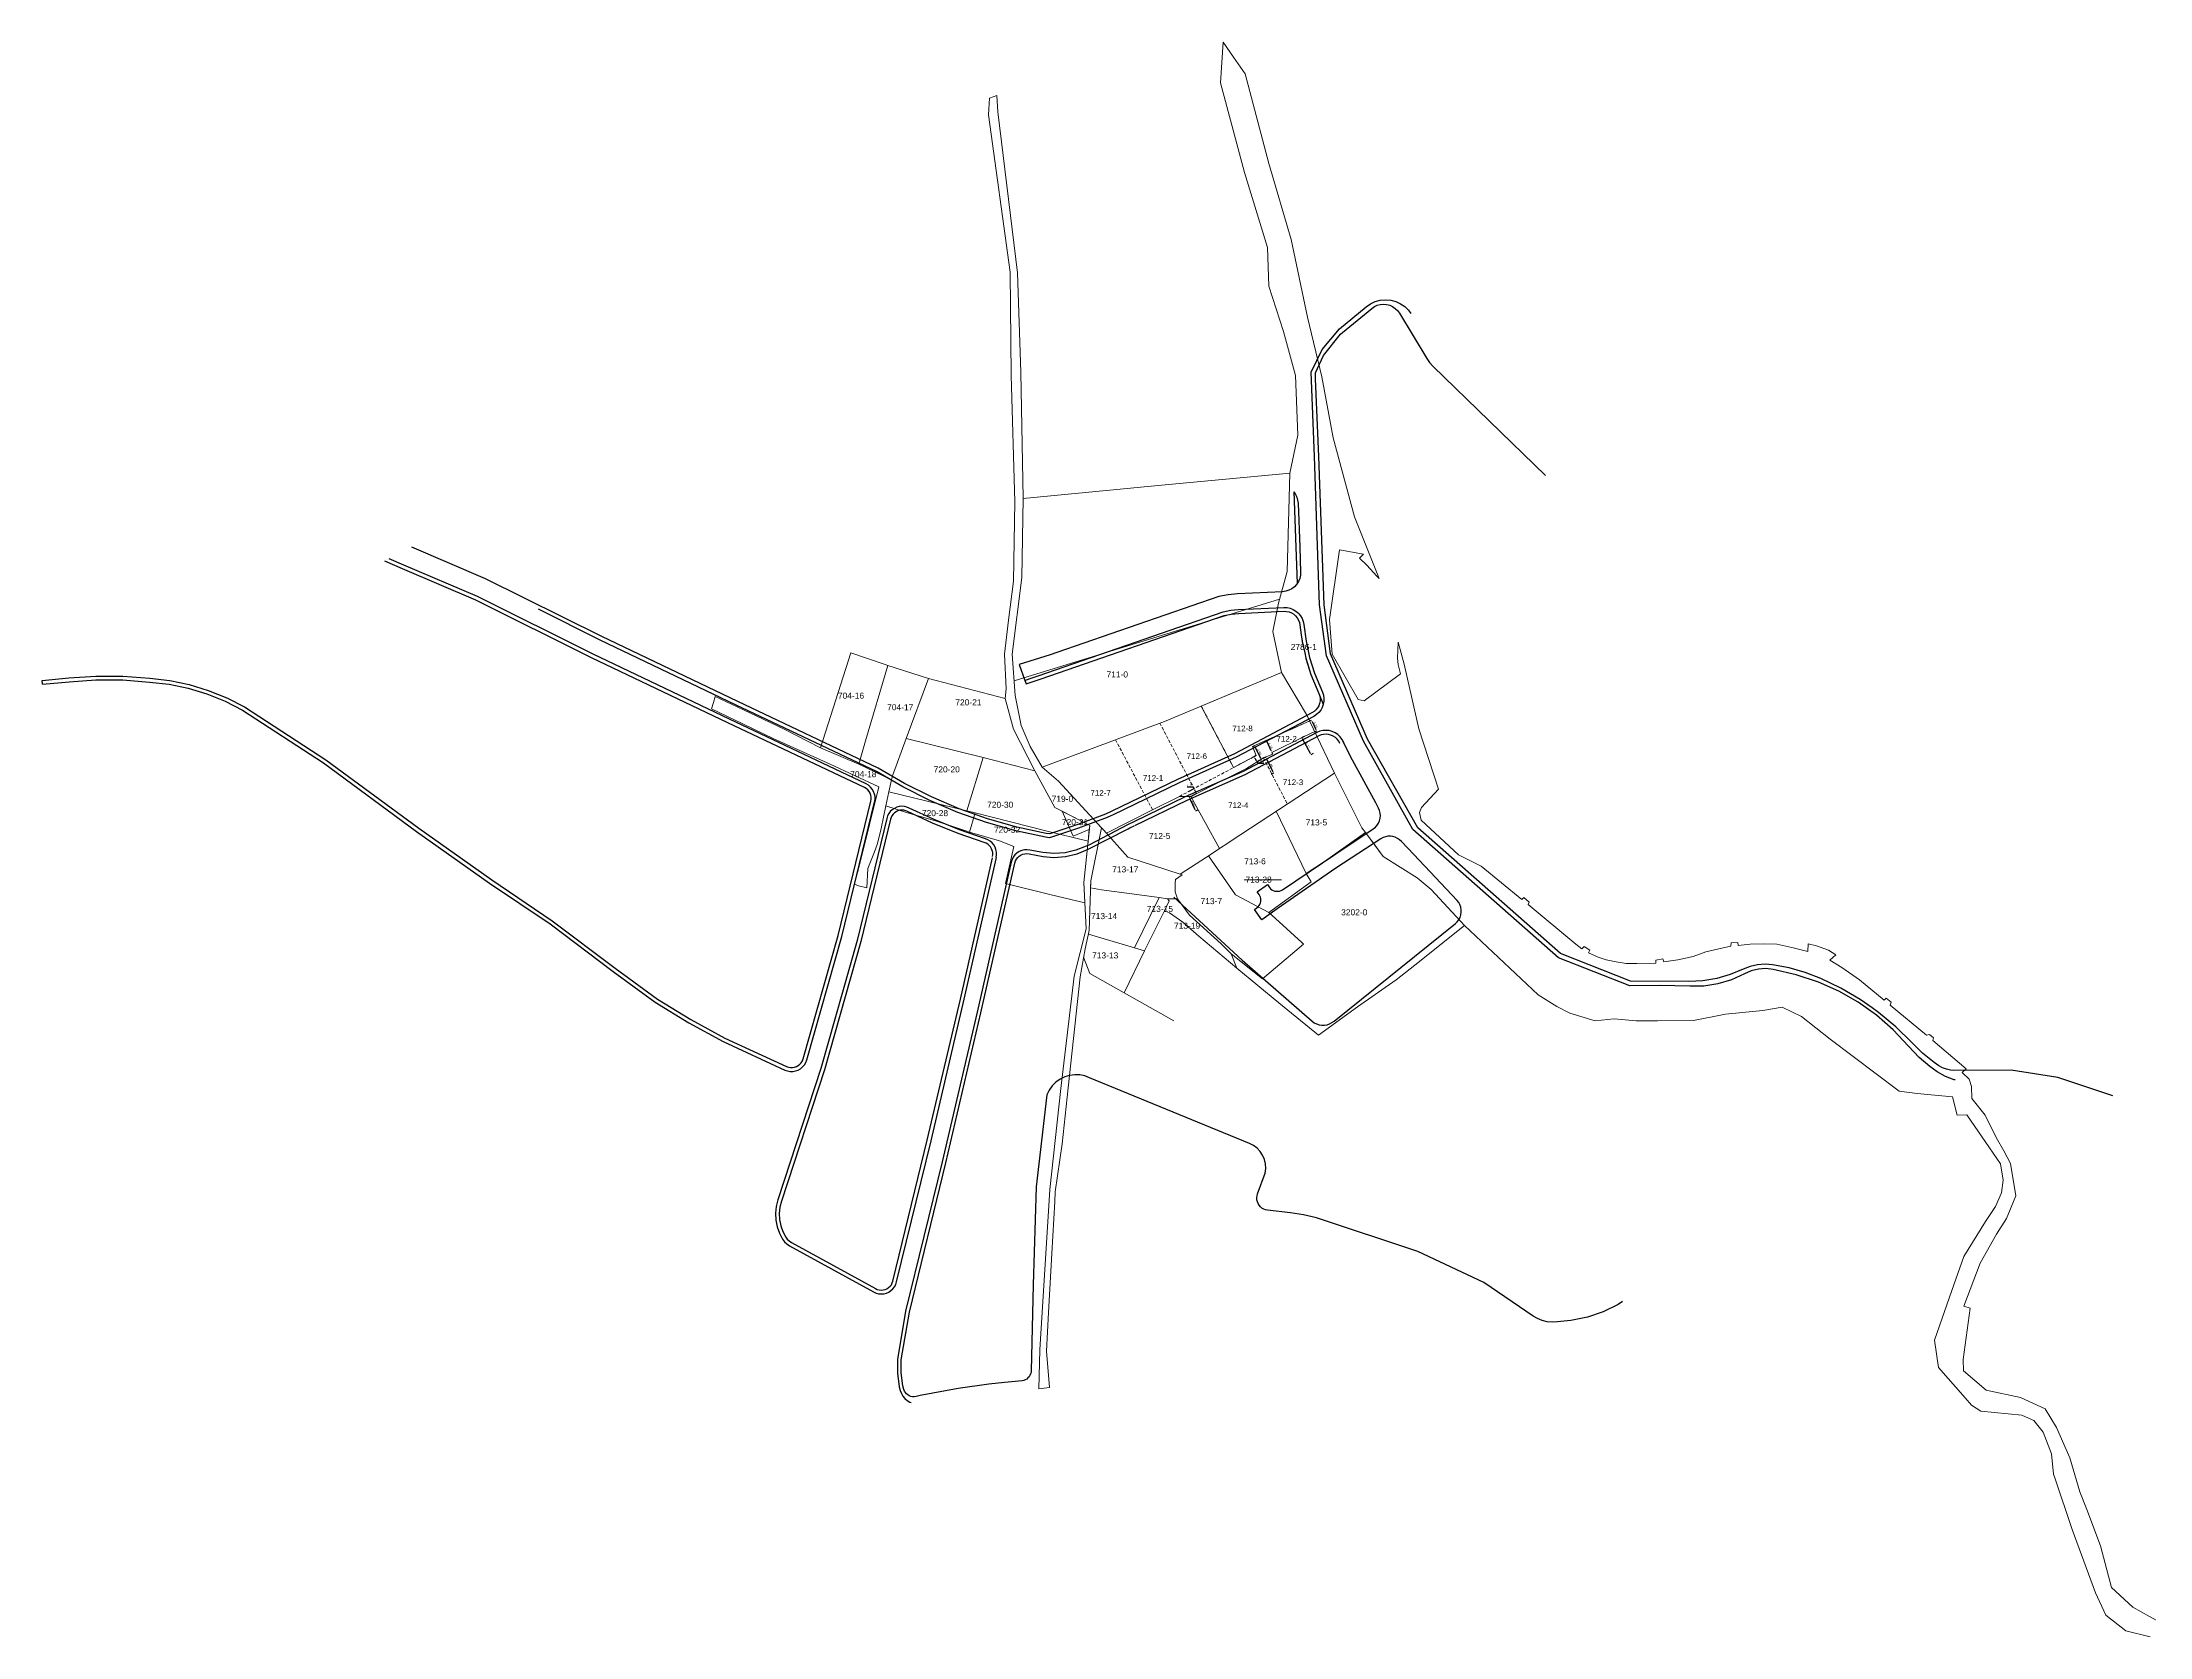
# Model space of a CAD drawing. Header units: metres. Extents: x 7511535 to 7512702, y 4691584 to 4692636.
# Drawn here: x 7511535 to 7512200, y 4692133 to 4692636 of the extents above; entities that cross this region are included whole.
import ezdxf

# ---------------------------------------------------------------- set-up
doc = ezdxf.new("R2010")
doc.units = ezdxf.units.M
doc.header["$PDMODE"] = 32
doc.header["$PDSIZE"] = 0.75
doc.linetypes.add('DASHED', pattern=[0.75, 0.5, -0.25])
doc.layers.get('Defpoints').update_dxf_attribs({"lineweight": 0})
for name, color, linetype, lineweight in [('nr parcelat-mungese', 157, 'Continuous', 0), ('nr riregjistrim', 1, 'Continuous', 0), ('Nr-Baz', 250, 'Continuous', 0), ('Nr-Kojshi', 251, 'Continuous', 0), ('Parc-Baz', 7, 'Continuous', 0), ('Parc-Kojshi', 251, 'Continuous', 0), ('Parcela Baze', 7, 'Continuous', 0), ('parcelat-mungese', 157, 'Continuous', 0), ('pjesa per trajtim', 3, 'Continuous', 0), ('vijat rregullim', 1, 'Continuous', 0)]:
    doc.layers.add(name, color=color, linetype=linetype, lineweight=lineweight)
doc.layers.add('projekti-c', color=7, linetype='Continuous')
doc.layers.add('xhadet', color=5, linetype='Continuous')
doc.styles.get("Standard").update_dxf_attribs({"font": 'arial.ttf'})
doc.dimstyles.get("Standard").update_dxf_attribs({"dimtxt": 1.5, "dimasz": 0.18, "dimexe": 0.18, "dimexo": 0.0625, "dimgap": 0.09, "dimtad": 1, "dimtoh": 1, "dimzin": 0, "dimdsep": 46, "dimtxsty": 'Standard', "dimcen": 0.09, "dimse1": 1, "dimse2": 1, "dimsd1": 1, "dimsd2": 1, "dimadec": 0, "dimazin": 0, "dimtfac": 1, "dimtofl": 0, "dimtmove": 0, "dimatfit": 3, "dimfxl": 1, "dimtolj": 1, "dimtzin": 0, "dimarcsym": 0})

# ---------------------------------------------------------------- blocks, each defined once
blk = doc.blocks.new('*D61')
at = {"layer": 'Defpoints', "color": 0, "transparency": 16777216}
for p in [(7511920.63, 4692409.87), (7511923.12, 4692404.79), (7511923.76, 4692405.1)]:
    blk.add_point(p, dxfattribs=at)
at = {"layer": 'projekti-c', "color": 0, "lineweight": -2, "transparency": 16777216}
for p, q in [((7511920.66, 4692409.88), (7511921.36, 4692410.23)), ((7511921.5, 4692409.74), (7511923.54, 4692405.55)), ((7511923.14, 4692404.8), (7511923.84, 4692405.14))]:
    blk.add_line(p, q, dxfattribs=at)
at = {"layer": 'projekti-c', "color": 0, "transparency": 16777216}
for points in [[(7511921.57, 4692409.77), (7511921.42, 4692409.7), (7511921.28, 4692410.19)], [(7511923.62, 4692405.59), (7511923.47, 4692405.52), (7511923.76, 4692405.1)]]:
    blk.add_solid(points, dxfattribs=at)
at = {"layer": 'projekti-c', "color": 0, "transparency": 16777216, "insert": (7511922.91, 4692407.83), "char_height": 0.75, "attachment_point": 5, "rotation": 296.04595}
blk.add_mtext('\\A1;5.66', dxfattribs=at)
blk = doc.blocks.new('*D62')
at = {"layer": 'Defpoints', "color": 0, "transparency": 16777216}
for p in [(7511932.74, 4692416.32), (7511933.43, 4692416.69), (7511936.34, 4692411.25)]:
    blk.add_point(p, dxfattribs=at)
at = {"layer": 'projekti-c', "color": 0, "lineweight": -2, "transparency": 16777216}
for p, q in [((7511933.41, 4692416.67), (7511932.66, 4692416.27)), ((7511935.41, 4692411.32), (7511932.97, 4692415.87)), ((7511936.32, 4692411.24), (7511935.57, 4692410.84))]:
    blk.add_line(p, q, dxfattribs=at)
at = {"layer": 'projekti-c', "color": 0, "transparency": 16777216}
for points in [[(7511933.05, 4692415.91), (7511932.9, 4692415.84), (7511932.74, 4692416.32)], [(7511935.48, 4692411.36), (7511935.34, 4692411.28), (7511935.65, 4692410.88)]]:
    blk.add_solid(points, dxfattribs=at)
at = {"layer": 'projekti-c', "color": 0, "transparency": 16777216, "insert": (7511934.57, 4692413.8), "char_height": 0.75, "attachment_point": 5, "rotation": 298.14027}
blk.add_mtext('\\A1;6.17', dxfattribs=at)
blk = doc.blocks.new('*D63')
at = {"layer": 'Defpoints', "color": 0, "transparency": 16777216}
for p in [(7511897.7, 4692397.71), (7511899.22, 4692393.11), (7511899.81, 4692393.4)]:
    blk.add_point(p, dxfattribs=at)
at = {"layer": 'projekti-c', "color": 0, "lineweight": -2, "transparency": 16777216}
for p, q in [((7511897.67, 4692397.69), (7511897.03, 4692397.38)), ((7511897.33, 4692396.97), (7511899, 4692393.56)), ((7511899.78, 4692393.38), (7511899.14, 4692393.07))]:
    blk.add_line(p, q, dxfattribs=at)
at = {"layer": 'projekti-c', "color": 0, "transparency": 16777216}
for points in [[(7511897.41, 4692397.01), (7511897.26, 4692396.93), (7511897.11, 4692397.42)], [(7511899.07, 4692393.59), (7511898.92, 4692393.52), (7511899.22, 4692393.11)]]:
    blk.add_solid(points, dxfattribs=at)
at = {"layer": 'projekti-c', "color": 0, "transparency": 16777216, "insert": (7511898.55, 4692395.45), "char_height": 0.75, "attachment_point": 5, "rotation": 296.04593}
blk.add_mtext('\\A1;4.80', dxfattribs=at)
blk = doc.blocks.new('*D64')
at = {"layer": 'Defpoints', "color": 0, "transparency": 16777216}
for p in [(7511935.2, 4692421.55), (7511936.8, 4692418.19), (7511937.32, 4692418.43)]:
    blk.add_point(p, dxfattribs=at)
at = {"layer": 'projekti-c', "color": 0, "lineweight": -2, "transparency": 16777216}
for p, q in [((7511935.23, 4692421.56), (7511935.81, 4692421.83)), ((7511935.94, 4692421.34), (7511937.1, 4692418.89)), ((7511936.83, 4692418.2), (7511937.4, 4692418.47))]:
    blk.add_line(p, q, dxfattribs=at)
at = {"layer": 'projekti-c', "color": 0, "transparency": 16777216}
for points in [[(7511936.01, 4692421.38), (7511935.86, 4692421.31), (7511935.72, 4692421.79)], [(7511937.18, 4692418.92), (7511937.03, 4692418.85), (7511937.32, 4692418.43)]]:
    blk.add_solid(points, dxfattribs=at)
at = {"layer": 'projekti-c', "color": 0, "transparency": 16777216, "insert": (7511936.91, 4692420.3), "char_height": 0.75, "attachment_point": 5, "rotation": 295.36085}
blk.add_mtext('\\A1;3.72', dxfattribs=at)
blk = doc.blocks.new('*D65')
at = {"layer": 'Defpoints', "color": 0, "transparency": 16777216}
for p in [(7511921.58, 4692415.44), (7511921.58, 4692415.44), (7511923.28, 4692411.65)]:
    blk.add_point(p, dxfattribs=at)
at = {"layer": 'projekti-c', "color": 0, "lineweight": -2, "transparency": 16777216}
for p, q in [((7511921.61, 4692415.46), (7511921.66, 4692415.48)), ((7511923.07, 4692412.1), (7511921.78, 4692414.99)), ((7511923.31, 4692411.66), (7511923.36, 4692411.68))]:
    blk.add_line(p, q, dxfattribs=at)
at = {"layer": 'projekti-c', "color": 0, "transparency": 16777216}
for points in [[(7511921.86, 4692415.02), (7511921.71, 4692414.95), (7511921.58, 4692415.44)], [(7511923.15, 4692412.14), (7511923, 4692412.07), (7511923.28, 4692411.65)]]:
    blk.add_solid(points, dxfattribs=at)
at = {"layer": 'projekti-c', "color": 0, "transparency": 16777216, "insert": (7511922.82, 4692413.72), "char_height": 0.75, "attachment_point": 5, "rotation": 294.12664}
blk.add_mtext('\\A1;4.16', dxfattribs=at)
blk = doc.blocks.new('*D66')
at = {"layer": 'Defpoints', "color": 0, "transparency": 16777216}
for p in [(7511918.29, 4692410.63), (7511918.56, 4692408.61), (7511919.26, 4692409.04)]:
    blk.add_point(p, dxfattribs=at)
at = {"layer": 'projekti-c', "color": 0, "lineweight": -2, "transparency": 16777216}
for p, q in [((7511918.27, 4692410.61), (7511917.52, 4692410.16)), ((7511917.85, 4692409.77), (7511918.3, 4692409.04)), ((7511919.23, 4692409.02), (7511918.48, 4692408.57)), ((7511918.56, 4692408.61), (7511918.82, 4692408.18)), ((7511918.82, 4692408.18), (7511920.74, 4692408.18))]:
    blk.add_line(p, q, dxfattribs=at)
at = {"layer": 'projekti-c', "color": 0, "transparency": 16777216}
for points in [[(7511917.93, 4692409.82), (7511917.78, 4692409.73), (7511917.59, 4692410.2)], [(7511918.37, 4692409.08), (7511918.23, 4692409), (7511918.56, 4692408.61)]]:
    blk.add_solid(points, dxfattribs=at)
at = {"layer": 'projekti-c', "color": 0, "transparency": 16777216, "insert": (7511919.8, 4692408.61), "char_height": 0.75, "attachment_point": 5}
blk.add_mtext('\\A1;1.86', dxfattribs=at)
blk = doc.blocks.new('*D67')
at = {"layer": 'Defpoints', "color": 0, "transparency": 16777216}
for p in [(7511917.18, 4692413.48), (7511919.26, 4692409.04), (7511919.9, 4692409.34)]:
    blk.add_point(p, dxfattribs=at)
at = {"layer": 'projekti-c', "color": 0, "lineweight": -2, "transparency": 16777216}
for p, q in [((7511917.21, 4692413.49), (7511917.91, 4692413.81)), ((7511918.04, 4692413.32), (7511919.69, 4692409.79)), ((7511919.29, 4692409.05), (7511919.98, 4692409.37))]:
    blk.add_line(p, q, dxfattribs=at)
at = {"layer": 'projekti-c', "color": 0, "transparency": 16777216}
for points in [[(7511918.11, 4692413.36), (7511917.96, 4692413.29), (7511917.83, 4692413.78)], [(7511919.76, 4692409.82), (7511919.61, 4692409.75), (7511919.9, 4692409.34)]]:
    blk.add_solid(points, dxfattribs=at)
at = {"layer": 'projekti-c', "color": 0, "transparency": 16777216, "insert": (7511919.25, 4692411.74), "char_height": 0.75, "attachment_point": 5, "rotation": 295.03284}
blk.add_mtext('\\A1;4.90', dxfattribs=at)
blk = doc.blocks.new('*D68')
at = {"layer": 'Defpoints', "color": 0, "transparency": 16777216}
for p in [(7511898.7, 4692400.2), (7511896.89, 4692399.24), (7511897.7, 4692397.71)]:
    blk.add_point(p, dxfattribs=at)
at = {"layer": 'projekti-c', "color": 0, "lineweight": -2, "transparency": 16777216}
for p, q in [((7511898.47, 4692400.64), (7511896.55, 4692400.64)), ((7511896.91, 4692399.25), (7511898.78, 4692400.24)), ((7511898.7, 4692400.2), (7511898.47, 4692400.64)), ((7511899.28, 4692399.11), (7511898.94, 4692399.76)), ((7511897.73, 4692397.72), (7511899.6, 4692398.72))]:
    blk.add_line(p, q, dxfattribs=at)
at = {"layer": 'projekti-c', "color": 0, "transparency": 16777216}
for points in [[(7511899.01, 4692399.8), (7511898.86, 4692399.72), (7511898.7, 4692400.2)], [(7511899.36, 4692399.15), (7511899.21, 4692399.08), (7511899.52, 4692398.67)]]:
    blk.add_solid(points, dxfattribs=at)
at = {"layer": 'projekti-c', "color": 0, "transparency": 16777216, "insert": (7511897.48, 4692401.07), "char_height": 0.75, "attachment_point": 5}
blk.add_mtext('\\A1;1.73', dxfattribs=at)

msp = doc.modelspace()

# ---------------------------------------------------------------- linework, layer by layer
at = {"layer": 'Parc-Baz', "flags": 128}
msp.add_lwpolyline([(7511942.993, 4692405.116), (7511913.452, 4692385.678), (7511902.611, 4692378.579), (7511894.291, 4692373.23), (7511877.791, 4692378.6), (7511870.102, 4692387.2), (7511870.032, 4692387.28), (7511869.842, 4692387.49), (7511869.532, 4692387.82), (7511855.942, 4692402.56), (7511850.842, 4692406.99), (7511889.413, 4692421.428), (7511926.304, 4692436.845), (7511934.243, 4692423.576)], close=True, dxfattribs=at)
at = {"layer": 'Parc-Kojshi', "flags": 128}
for points in [[(7512200.403, 4692132.588), (7512192.653, 4692134.448), (7512186.403, 4692139.398), (7512183.114, 4692146.478), (7512175.794, 4692166.507), (7512170.246, 4692182.808), (7512169.885, 4692183.867), (7512169.285, 4692190.287), (7512166.555, 4692197.216), (7512163.655, 4692200.796), (7512162.952, 4692201.12), (7512159.862, 4692202.545), (7512146.993, 4692203.832), (7512144.026, 4692205.637), (7512141.988, 4692207.968), (7512133.626, 4692217.547), (7512132.346, 4692226.226), (7512137.837, 4692241.826), (7512141.617, 4692252.585), (7512148.378, 4692263.644), (7512151.608, 4692268.394), (7512153.508, 4692272.673), (7512153.938, 4692276.623), (7512153.108, 4692281.783), (7512149.689, 4692286.913), (7512142.499, 4692297.313), (7512139.499, 4692297.213), (7512137.969, 4692302.953), (7512126.869, 4692304.003), (7512121.209, 4692304.743), (7512099.37, 4692321.114), (7512090.4, 4692328.334), (7512084.23, 4692331.224), (7512078.21, 4692330.164), (7512066.38, 4692329.075), (7512056.28, 4692327.065), (7512044.93, 4692326.926), (7512038.19, 4692326.936), (7512031.28, 4692327.606), (7512025.23, 4692326.976), (7512017.28, 4692329.357), (7512013.22, 4692331.467), (7512007.31, 4692335.187), (7511984.021, 4692356.967), (7511973.491, 4692368.387), (7511969.121, 4692372.097), (7511958.422, 4692378.737), (7511952.79, 4692386.36), (7511951.692, 4692387.847), (7511942.993, 4692405.116), (7511934.243, 4692423.576), (7511926.304, 4692436.845), (7511923.594, 4692449.795), (7511925.324, 4692458.665), (7511928.115, 4692468.724), (7511928.906, 4692499.773), (7511931.506, 4692511.742), (7511930.717, 4692530.531), (7511926.918, 4692544.381), (7511922.338, 4692558.69), (7511922.338, 4692558.69), (7511921.869, 4692570.87), (7511914.649, 4692594.569), (7511907.05, 4692622.838), (7511907.921, 4692635.707), (7511911.211, 4692631.017), (7511914.8, 4692625.687), (7511922.319, 4692597.438), (7511929.399, 4692573.469), (7511934.488, 4692548.92), (7511939.017, 4692530.111), (7511942.596, 4692510.841), (7511949.295, 4692485.922), (7511957.167, 4692466.535), (7511956.405, 4692467.183), (7511953.275, 4692470.733), (7511950.915, 4692472.953), (7511952.155, 4692474.133), (7511944.615, 4692475.523), (7511941.484, 4692453.574), (7511942.294, 4692442.655), (7511950.453, 4692428.365), (7511952.433, 4692427.925), (7511963.864, 4692436.394), (7511963.094, 4692439.334), (7511962.864, 4692441.404), (7511963.089, 4692446.399), (7511965.014, 4692439.454), (7511969.643, 4692419.044), (7511975.882, 4692400.075), (7511970.432, 4692394.226), (7511969.802, 4692392.676), (7511970.412, 4692390.216), (7511982.192, 4692379.356), (7511989.322, 4692375.776), (7512002.111, 4692365.206), (7512002.731, 4692365.836), (7512004.481, 4692364.366), (7512004.091, 4692363.636), (7512019.171, 4692351.116), (7512021.061, 4692349.675), (7512021.771, 4692350.405), (7512023.541, 4692349.225), (7512023.161, 4692348.425), (7512026.181, 4692347.055), (7512028.691, 4692346.225), (7512031.9, 4692345.545), (7512035.04, 4692345.025), (7512038.46, 4692345.075), (7512044.361, 4692345.165), (7512044.411, 4692346.095), (7512046.601, 4692346.455), (7512046.961, 4692345.545), (7512051.371, 4692346.224), (7512056.211, 4692347.214), (7512060.221, 4692348.684), (7512065.611, 4692349.974), (7512068.051, 4692350.543), (7512068.191, 4692351.533), (7512070.261, 4692351.673), (7512070.391, 4692350.753), (7512074.171, 4692351.093), (7512078.411, 4692351.193), (7512082.601, 4692351.123), (7512087.281, 4692350.063), (7512092.331, 4692348.833), (7512092.471, 4692351.202), (7512095.101, 4692350.642), (7512098.861, 4692349.262), (7512101.241, 4692347.792), (7512099.341, 4692346.112), (7512103.131, 4692343.802), (7512108.67, 4692339.832), (7512116.42, 4692333.452), (7512117.12, 4692334.092), (7512118.64, 4692332.792), (7512118.3, 4692331.832), (7512129.85, 4692322.432), (7512130.76, 4692322.652), (7512132.02, 4692321.612), (7512131.75, 4692320.702), (7512142.269, 4692311.752), (7512141.009, 4692310.642), (7512143.279, 4692308.532), (7512143.999, 4692306.202), (7512144.089, 4692302.393), (7512148.299, 4692297.223), (7512151.809, 4692290.093), (7512154.169, 4692285.913), (7512156.268, 4692281.903), (7512158.018, 4692271.773), (7512155.048, 4692264.534), (7512151.898, 4692259.664), (7512146.737, 4692250.445), (7512141.597, 4692236.906), (7512143.627, 4692236.266), (7512141.366, 4692220.096), (7512141.466, 4692216.477), (7512148.646, 4692210.436), (7512159.446, 4692208.126), (7512167.196, 4692204.526), (7512170.835, 4692198.646), (7512175.025, 4692189.106), (7512178.165, 4692178.387), (7512180.434, 4692172.797), (7512184.724, 4692161.327), (7512188.164, 4692148.178), (7512194.883, 4692141.948), (7512200.16, 4692139.04), (7512209.013, 4692134.157)], [(7511802.134, 4692439.041), (7511795.025, 4692415.3), (7511792.946, 4692407.92), (7511780.904, 4692413.079), (7511790.385, 4692443.028), (7511801.254, 4692439.321), (7511802.134, 4692439.041)], [(7511803.255, 4692402.972), (7511792.946, 4692407.92), (7511795.025, 4692415.3), (7511802.134, 4692439.041), (7511814.883, 4692434.99), (7511807.854, 4692415.961), (7511803.532, 4692404.262), (7511803.255, 4692402.972)], [(7511848.432, 4692405.77), (7511832.19, 4692410.041), (7511807.854, 4692415.961), (7511814.883, 4692434.99), (7511839.113, 4692428.619), (7511841.753, 4692418.98), (7511848.432, 4692405.77)], [(7511791.617, 4692370.02), (7511793.351, 4692376.999), (7511799.257, 4692400.764), (7511783.87, 4692407.923), (7511766.175, 4692415.911), (7511756.334, 4692420.623), (7511746.49, 4692425.33), (7511747.1, 4692427.42), (7511747.65, 4692429.26), (7511756.52, 4692425.06), (7511769.21, 4692419.052), (7511780.904, 4692413.079), (7511792.946, 4692407.92), (7511803.255, 4692402.972), (7511802.446, 4692399.204), (7511801.503, 4692394.812), (7511799.962, 4692387.633), (7511798.891, 4692382.903), (7511798.76, 4692382.57), (7511797.846, 4692380.243), (7511795.781, 4692374.984), (7511795.471, 4692368.914), (7511792.821, 4692369.484), (7511791.617, 4692370.02)], [(7511832.19, 4692410.041), (7511827.035, 4692393.191), (7511802.446, 4692399.204), (7511803.255, 4692402.972), (7511803.532, 4692404.262), (7511807.854, 4692415.961), (7511832.19, 4692410.041)], [(7511857.115, 4692393.069), (7511860.548, 4692385.191), (7511865.667, 4692387.273), (7511865.275, 4692383.587), (7511852.321, 4692386.739), (7511829.666, 4692392.598), (7511827.035, 4692393.191), (7511832.19, 4692410.041), (7511848.432, 4692405.77), (7511854.772, 4692394.29), (7511857.115, 4692393.069)], [(7511827.901, 4692386.502), (7511826.693, 4692386.865), (7511816.812, 4692390.192), (7511808.257, 4692392.584), (7511801.503, 4692394.812), (7511802.446, 4692399.204), (7511827.035, 4692393.191), (7511829.666, 4692392.598), (7511827.901, 4692386.502)], [(7511839.256, 4692370.227), (7511841.888, 4692381.982), (7511837.3, 4692383.677), (7511827.901, 4692386.502), (7511829.666, 4692392.598), (7511852.321, 4692386.739), (7511865.275, 4692383.587), (7511863.891, 4692370.581), (7511864.234, 4692364.166), (7511853.246, 4692366.84), (7511839.256, 4692370.227)], [(7511865.667, 4692387.273), (7511860.548, 4692385.191), (7511857.115, 4692393.069), (7511865.802, 4692388.54), (7511865.667, 4692387.273)], [(7511866.161, 4692371.131), (7511869.532, 4692387.82), (7511869.842, 4692387.49), (7511870.032, 4692387.28), (7511870.102, 4692387.2), (7511877.791, 4692378.6), (7511894.291, 4692373.23), (7511894.943, 4692372.976), (7511892.856, 4692371.514), (7511892.758, 4692370.324), (7511892.71, 4692369.743), (7511892.786, 4692367.666), (7511893.466, 4692365.435), (7511890.286, 4692365.442), (7511887.703, 4692365.8), (7511877.458, 4692367.218), (7511869.461, 4692368.275), (7511866.082, 4692368.871), (7511866.161, 4692371.131)], [(7511984.021, 4692356.967), (7511968.34, 4692344.458), (7511962.497, 4692339.88), (7511950.248, 4692331.332), (7511937.962, 4692322.418), (7511925.491, 4692332.643), (7511912.211, 4692343.575), (7511910.408, 4692348.042), (7511920.285, 4692340.217), (7511933.22, 4692351.09), (7511932.73, 4692351.68), (7511923.27, 4692360.23), (7511922.3, 4692361.1), (7511935.68, 4692370.75), (7511934.09, 4692373.38), (7511939.92, 4692377.23), (7511952.79, 4692386.36), (7511954.994, 4692383.377), (7511958.422, 4692378.737), (7511969.121, 4692372.097), (7511973.491, 4692368.387), (7511984.021, 4692356.967)], [(7511876.621, 4692335.79), (7511883.095, 4692349.068), (7511889.344, 4692361.676)], [(7511887.703, 4692365.8), (7511879.94, 4692349.998), (7511883.095, 4692349.068)], [(7511893.466, 4692365.435), (7511897.246, 4692360.267), (7511907.287, 4692351.18), (7511910.408, 4692348.042), (7511912.211, 4692343.575), (7511900.258, 4692353.644), (7511899.376, 4692354.42), (7511895.198, 4692358.097), (7511891, 4692360.963), (7511889.344, 4692361.676), (7511890.881, 4692364.849), (7511890.286, 4692365.442), (7511893.466, 4692365.435)], [(7511879.94, 4692349.998), (7511865.363, 4692354.287)], [(7511863.876, 4692347.021), (7511865.807, 4692341.869), (7511892.386, 4692326.927)]]:
    msp.add_lwpolyline(points, dxfattribs=at)
for points in [[(7511836.84, 4692613.671), (7511843.008, 4692562.893), (7511844.037, 4692531.635), (7511844.806, 4692491.736), (7511844.335, 4692466.788), (7511841.314, 4692442.589), (7511842.303, 4692429.599), (7511844.196, 4692420.144), (7511847.043, 4692413.54), (7511850.842, 4692406.99), (7511855.942, 4692402.56), (7511869.532, 4692387.82), (7511866.161, 4692371.131), (7511865.611, 4692355.392), (7511864.33, 4692349.682), (7511862.81, 4692340.782), (7511859.049, 4692305.784), (7511857.078, 4692288.165), (7511854.938, 4692272.976), (7511854.77, 4692269.967), (7511853.85, 4692253.526), (7511852.809, 4692234.939), (7511852.126, 4692222.728), (7511853.075, 4692211.219), (7511849.775, 4692210.839), (7511850.086, 4692223.128), (7511853.168, 4692273.706), (7511856.659, 4692305.544), (7511860.87, 4692341.013), (7511864.671, 4692355.972), (7511863.891, 4692370.581), (7511865.802, 4692388.54), (7511854.772, 4692394.29), (7511848.432, 4692405.77), (7511841.753, 4692418.98), (7511839.113, 4692428.619), (7511839.413, 4692431.669), (7511838.864, 4692442.629), (7511840.22, 4692453.3), (7511841.795, 4692465.618), (7511842.125, 4692490.697), (7511841.017, 4692530.625), (7511840.728, 4692563.153), (7511833.84, 4692612.771), (7511834.14, 4692618.051), (7511836.49, 4692618.871), (7511836.84, 4692613.671)], [(7511850.842, 4692406.99), (7511847.043, 4692413.54), (7511844.196, 4692420.144), (7511842.303, 4692429.599), (7511841.314, 4692442.589), (7511844.335, 4692466.788), (7511844.806, 4692491.736), (7511887.426, 4692495.884), (7511928.906, 4692499.773), (7511928.115, 4692468.724), (7511925.324, 4692458.665), (7511923.594, 4692449.795), (7511926.304, 4692436.845), (7511889.413, 4692421.428), (7511850.842, 4692406.99)], [(7511934.243, 4692423.576), (7511926.304, 4692436.845), (7511900.988, 4692426.265), (7511911.134, 4692406.817), (7511918.293, 4692410.626), (7511917.184, 4692413.476), (7511935.205, 4692421.547)]]:
    msp.add_lwpolyline(points, close=True, dxfattribs=at)
at = {"layer": 'Parcela Baze', "flags": 128}
msp.add_lwpolyline([(7511894.291, 4692373.23), (7511902.611, 4692378.579), (7511913.452, 4692385.678), (7511942.993, 4692405.116), (7511951.692, 4692387.847), (7511952.79, 4692386.36), (7511939.92, 4692377.23), (7511934.09, 4692373.38), (7511935.68, 4692370.75), (7511922.3, 4692361.1), (7511923.27, 4692360.23), (7511932.73, 4692351.68), (7511933.22, 4692351.09), (7511920.285, 4692340.217), (7511910.408, 4692348.042), (7511907.287, 4692351.18), (7511897.246, 4692360.267), (7511893.466, 4692365.435), (7511892.786, 4692367.666), (7511892.71, 4692369.743), (7511892.758, 4692370.324), (7511892.856, 4692371.514), (7511894.943, 4692372.976), (7511894.291, 4692373.23)], dxfattribs=at)
at = {"layer": 'parcelat-mungese', "linetype": 'DASHED', "ltscale": 2, "flags": 128}
for points in [[(7511887.921, 4692420.869), (7511898.703, 4692400.202)], [(7511894.088, 4692397.746), (7511898.703, 4692400.202), (7511911.134, 4692406.817), (7511918.293, 4692410.626), (7511917.184, 4692413.476), (7511935.205, 4692421.547)], [(7511900.988, 4692426.265), (7511911.134, 4692406.817)], [(7511873.936, 4692415.635), (7511885.628, 4692393.466)], [(7511920.631, 4692409.869), (7511928.146, 4692395.346)]]:
    msp.add_lwpolyline(points, dxfattribs=at)
at = {"layer": 'pjesa per trajtim', "flags": 128}
msp.add_lwpolyline([(7511925.682, 4692459.954), (7511841.953, 4692434.202)], dxfattribs=at)
at = {"layer": 'vijat rregullim', "flags": 128}
for points in [[(7511871.08, 4692386.106), (7511885.628, 4692393.466), (7511894.088, 4692397.746), (7511897.7, 4692397.706), (7511908.118, 4692402.948), (7511915.233, 4692406.594), (7511920.631, 4692409.869), (7511923.58, 4692411.059), (7511923.278, 4692411.647), (7511933.435, 4692416.688), (7511936.797, 4692418.187)], [(7511897.7, 4692397.706), (7511906.736, 4692381.28)], [(7511924.67, 4692393.059), (7511934.09, 4692373.38)], [(7511903.271, 4692379.011), (7511911.823, 4692366.724), (7511922.3, 4692361.1)], [(7511914.507, 4692371.43), (7511926.339, 4692371.43)]]:
    msp.add_lwpolyline(points, dxfattribs=at)
at = {"layer": 'xhadet'}
for p, q in [((7511932.549, 4692448.74), (7511932.849, 4692446.601)), ((7511932.849, 4692446.601), (7511933.621, 4692443.082)), ((7511933.621, 4692443.082), (7511934.01, 4692441.324)), ((7511934.01, 4692441.324), (7511935.583, 4692436.156)), ((7511935.583, 4692436.156), (7511938.101, 4692430.173)), ((7511938.101, 4692430.173), (7511939.492, 4692426.866)), ((7511939.492, 4692426.866), (7511939.497, 4692426.854))]:
    msp.add_line(p, q, dxfattribs=at)
for points in [[(7512138.831, 4692308.272), (7512138.489, 4692308.351), (7512135.749, 4692309.39), (7512133.177, 4692310.796), (7512130.822, 4692312.54), (7512127.452, 4692315.415), (7512124.131, 4692318.934), (7512119.315, 4692324.076), (7512114.008, 4692328.708), (7512108.264, 4692332.786), (7512102.139, 4692336.266), (7512095.696, 4692339.115), (7512088.642, 4692341.462), (7512081.406, 4692343.166), (7512079.091, 4692343.4), (7512076.77, 4692343.238), (7512074.51, 4692342.682), (7512072.378, 4692341.751), (7512068.3, 4692339.888), (7512064.004, 4692338.602), (7512059.573, 4692337.917), (7512055.09, 4692337.846), (7512045.658, 4692338.12), (7512036.223, 4692337.941), (7512013.723, 4692346.831), (7511967.69, 4692387.286), (7511952.123, 4692415.189), (7511940.477, 4692442.045), (7511938.256, 4692458.179), (7511936.68, 4692504.988), (7511935.693, 4692531.563), (7511939.092, 4692538.756), (7511944.587, 4692545.228), (7511953.022, 4692552.225), (7511954.379, 4692553.166), (7511955.878, 4692553.86), (7511957.473, 4692554.288), (7511959.119, 4692554.435), (7511960.765, 4692554.297), (7511962.363, 4692553.88), (7511963.865, 4692553.194), (7511965.228, 4692552.261), (7511966.411, 4692551.108), (7511967.141, 4692550.097)], [(7512188.596, 4692303.268), (7512171.285, 4692309.04), (7512156.468, 4692311.381), (7512138.221, 4692311.226), (7512137.367, 4692311.361), (7512136.09, 4692311.656), (7512134.867, 4692312.128), (7512133.722, 4692312.766), (7512132.192, 4692313.766), (7512128.5, 4692316.737), (7512125.119, 4692320.058), (7512120.106, 4692325.052), (7512114.69, 4692329.606), (7512112.608, 4692331.076), (7512108.909, 4692333.687), (7512102.805, 4692337.265), (7512096.42, 4692340.316), (7512091.494, 4692342.177), (7512086.427, 4692343.616), (7512081.258, 4692344.621), (7512078.889, 4692344.8), (7512076.52, 4692344.624), (7512074.204, 4692344.099), (7512071.991, 4692343.235), (7512067.884, 4692341.546), (7512063.613, 4692340.331), (7512059.232, 4692339.605), (7512054.797, 4692339.378), (7512036.379, 4692339.477), (7512014.371, 4692348.196), (7511969.285, 4692387.855), (7511953.459, 4692415.853), (7511941.741, 4692442.714), (7511939.798, 4692458.222), (7511938.118, 4692504.993), (7511936.986, 4692529.475), (7511937.075, 4692531.405), (7511939.561, 4692536.858), (7511944.909, 4692543.539), (7511945.595, 4692544.106), (7511954.779, 4692551.689), (7511955.603, 4692552.257), (7511956.512, 4692552.677), (7511957.479, 4692552.935), (7511958.476, 4692553.024), (7511959.474, 4692552.94), (7511960.442, 4692552.688), (7511961.354, 4692552.273), (7511962.181, 4692551.709), (7511962.899, 4692551.012), (7511963.487, 4692550.201), (7511972.103, 4692535.903), (7511972.994, 4692534.614), (7511974.046, 4692533.452), (7512009.625, 4692498.953)], [(7511930.175, 4692493.805), (7511930.836, 4692476.348), (7511931.268, 4692464.93)], [(7511930.175, 4692493.805), (7511930.183, 4692493.797), (7511930.725, 4692493.004), (7511931.133, 4692492.134), (7511931.397, 4692491.21), (7511931.51, 4692490.256), (7511932.035, 4692476.393), (7511932.332, 4692468.54), (7511932.281, 4692467.501), (7511932.052, 4692466.486), (7511931.65, 4692465.526), (7511931.268, 4692464.93)], [(7511938.101, 4692430.173), (7511938.346, 4692429.421), (7511938.465, 4692428.64), (7511938.454, 4692427.85), (7511938.314, 4692427.072), (7511938.048, 4692426.328), (7511937.663, 4692425.638), (7511937.17, 4692425.02), (7511936.583, 4692424.491), (7511935.917, 4692424.066), (7511911.479, 4692411.17), (7511893.518, 4692403.111), (7511872.744, 4692393.07), (7511870.819, 4692392.14), (7511862.046, 4692388.915), (7511853.204, 4692385.885), (7511852.099, 4692386.026), (7511842.774, 4692388.033), (7511833.597, 4692390.632), (7511824.605, 4692393.812), (7511815.834, 4692397.559), (7511807.32, 4692401.86), (7511799.098, 4692406.695), (7511754.798, 4692427.661), (7511711.904, 4692448.166), (7511675.195, 4692466.4), (7511651.926, 4692476.339)], [(7511535.45, 4692433.135), (7511535.293, 4692434.325), (7511543.664, 4692435.138), (7511552.206, 4692435.704), (7511560.766, 4692435.669), (7511569.302, 4692435.032), (7511575.539, 4692434.29), (7511581.686, 4692433.002), (7511587.697, 4692431.178), (7511593.523, 4692428.834), (7511599.121, 4692425.986), (7511624.776, 4692409.289), (7511654.089, 4692387.68), (7511677.135, 4692371.393), (7511696.226, 4692358.497), (7511716.128, 4692343.504), (7511729.428, 4692333.766), (7511739.912, 4692327.349), (7511750.702, 4692321.461), (7511770.117, 4692312.502), (7511770.733, 4692312.28), (7511771.378, 4692312.167), (7511772.033, 4692312.167), (7511772.678, 4692312.278), (7511773.295, 4692312.499), (7511773.864, 4692312.823), (7511774.369, 4692313.239), (7511774.796, 4692313.737), (7511775.131, 4692314.299), (7511775.364, 4692314.912), (7511786.469, 4692353.888), (7511796.781, 4692396.249), (7511796.881, 4692396.89), (7511796.869, 4692397.539), (7511796.748, 4692398.176), (7511796.519, 4692398.783), (7511796.191, 4692399.343), (7511795.772, 4692399.839), (7511795.275, 4692400.256), (7511794.715, 4692400.582), (7511751.62, 4692420.978), (7511708.662, 4692441.514), (7511672.093, 4692459.678), (7511649.016, 4692469.535), (7511643.368, 4692471.947)], [(7511535.45, 4692433.135), (7511543.774, 4692433.943), (7511552.242, 4692434.505), (7511560.729, 4692434.47), (7511569.192, 4692433.837), (7511575.321, 4692433.109), (7511581.362, 4692431.846), (7511587.269, 4692430.057), (7511592.996, 4692427.756), (7511598.498, 4692424.96), (7511624.092, 4692408.302), (7511653.387, 4692386.707), (7511676.452, 4692370.406), (7511695.528, 4692357.52), (7511715.412, 4692342.541), (7511728.747, 4692332.777), (7511739.307, 4692326.312), (7511750.177, 4692320.382), (7511769.614, 4692311.413), (7511770.425, 4692311.121), (7511771.273, 4692310.972), (7511772.135, 4692310.971), (7511772.984, 4692311.118), (7511773.795, 4692311.409), (7511774.545, 4692311.835), (7511775.21, 4692312.383), (7511775.771, 4692313.037), (7511776.211, 4692313.777), (7511776.518, 4692314.583), (7511787.63, 4692353.581), (7511797.947, 4692395.965), (7511798.078, 4692396.809), (7511798.063, 4692397.662), (7511797.903, 4692398.501), (7511797.602, 4692399.3), (7511797.171, 4692400.036), (7511796.62, 4692400.688), (7511795.966, 4692401.237), (7511795.228, 4692401.667), (7511752.135, 4692422.062), (7511709.188, 4692442.592), (7511672.596, 4692460.768), (7511649.359, 4692470.693), (7511644.733, 4692472.669)], [(7511931.268, 4692464.93), (7511931.088, 4692464.65), (7511930.384, 4692463.884), (7511929.558, 4692463.251), (7511928.634, 4692462.771), (7511927.642, 4692462.457), (7511926.611, 4692462.32), (7511912.418, 4692461.671), (7511909.445, 4692461.386), (7511906.515, 4692460.809), (7511855.443, 4692443.132), (7511853.284, 4692442.385), (7511843.504, 4692439.379), (7511845.352, 4692434.349)], [(7511939.492, 4692426.866), (7511939.473, 4692426.762), (7511939.14, 4692425.832), (7511938.66, 4692424.969), (7511938.044, 4692424.197), (7511937.309, 4692423.536), (7511936.477, 4692423.005), (7511912.006, 4692410.09), (7511894.025, 4692402.024), (7511872.973, 4692391.848), (7511872.481, 4692391.61), (7511871.341, 4692391.06), (7511862.275, 4692387.709), (7511853.092, 4692384.691), (7511851.896, 4692384.843), (7511842.506, 4692386.863), (7511833.264, 4692389.479), (7511824.208, 4692392.678), (7511815.375, 4692396.449), (7511806.8, 4692400.776), (7511798.519, 4692405.641), (7511754.283, 4692426.577), (7511711.379, 4692447.087), (7511691.871, 4692456.777)], [(7511845.352, 4692434.349), (7511846.962, 4692434.906), (7511849.553, 4692435.803), (7511907.93, 4692456.008), (7511910.272, 4692456.454), (7511912.646, 4692456.676), (7511927.066, 4692457.335), (7511928.075, 4692457.296), (7511929.063, 4692457.089), (7511930.002, 4692456.719), (7511930.866, 4692456.196), (7511931.63, 4692455.536), (7511931.804, 4692455.326)], [(7511845.352, 4692434.349), (7511845.766, 4692433.222), (7511850.531, 4692434.872), (7511908.267, 4692454.855), (7511910.469, 4692455.27), (7511912.701, 4692455.477), (7511927.121, 4692456.136), (7511927.927, 4692456.105), (7511928.717, 4692455.94), (7511929.468, 4692455.644), (7511930.158, 4692455.227), (7511930.769, 4692454.7), (7511931.283, 4692454.079), (7511931.686, 4692453.379), (7511931.966, 4692452.623), (7511932.115, 4692451.83), (7511932.117, 4692451.826), (7511932.116, 4692451.822), (7511932.549, 4692448.74)], [(7511931.804, 4692455.326), (7511932.273, 4692454.758), (7511932.776, 4692453.882), (7511933.125, 4692452.935), (7511933.31, 4692451.942), (7511934.04, 4692446.741), (7511935.174, 4692441.612), (7511936.704, 4692436.587), (7511939.207, 4692430.638), (7511939.514, 4692429.699), (7511939.662, 4692428.722), (7511939.649, 4692427.735), (7511939.492, 4692426.866)], [(7511932.549, 4692448.74), (7511932.831, 4692446.684), (7511932.849, 4692446.601)], [(7511932.849, 4692446.601), (7511932.861, 4692446.515), (7511933.621, 4692443.082)], [(7511933.621, 4692443.082), (7511933.998, 4692441.365), (7511934.01, 4692441.324)], [(7511934.01, 4692441.324), (7511934.019, 4692441.282), (7511935.583, 4692436.156)], [(7511892.347, 4692365.986), (7511913.89, 4692346.124), (7511935.962, 4692326.853), (7511936.637, 4692326.359), (7511937.382, 4692325.978), (7511938.178, 4692325.719), (7511939.005, 4692325.589), (7511939.841, 4692325.591), (7511940.667, 4692325.725), (7511941.462, 4692325.987), (7511942.205, 4692326.372), (7511942.878, 4692326.869), (7511981.177, 4692357.63), (7511981.774, 4692358.197), (7511982.27, 4692358.854), (7511982.652, 4692359.584), (7511982.909, 4692360.366), (7511983.034, 4692361.18), (7511983.023, 4692362.003), (7511982.878, 4692362.814), (7511982.601, 4692363.59), (7511982.201, 4692364.309), (7511981.688, 4692364.954), (7511968.043, 4692379.462), (7511964.112, 4692383.482), (7511963.546, 4692384.033), (7511962.901, 4692384.488), (7511962.191, 4692384.835), (7511961.436, 4692385.067), (7511960.654, 4692385.176), (7511959.865, 4692385.162), (7511959.087, 4692385.023), (7511958.342, 4692384.763), (7511957.646, 4692384.389), (7511943.486, 4692375.107), (7511924.947, 4692362.297), (7511920.071, 4692358.806), (7511917.743, 4692362.058), (7511918.54, 4692362.629), (7511918.901, 4692362.933), (7511919.21, 4692363.29), (7511919.459, 4692363.691), (7511919.642, 4692364.126), (7511919.754, 4692364.584), (7511919.794, 4692365.054), (7511919.759, 4692365.525), (7511919.65, 4692365.984), (7511919.471, 4692366.421), (7511919.226, 4692366.824), (7511918.652, 4692367.619), (7511921.853, 4692369.93), (7511922.534, 4692369.013), (7511922.87, 4692368.631), (7511923.266, 4692368.312), (7511923.711, 4692368.065), (7511924.191, 4692367.896), (7511924.692, 4692367.81), (7511925.201, 4692367.811), (7511925.702, 4692367.897), (7511926.181, 4692368.067), (7511926.625, 4692368.315), (7511943.393, 4692379.601), (7511955.268, 4692387.504), (7511955.912, 4692388.013), (7511956.463, 4692388.62), (7511956.908, 4692389.31), (7511957.234, 4692390.063), (7511957.433, 4692390.859), (7511957.498, 4692391.677), (7511957.429, 4692392.495), (7511957.227, 4692393.29), (7511956.898, 4692394.041), (7511956.02, 4692395.718), (7511948.736, 4692409.185), (7511947.093, 4692412.193), (7511945.657, 4692415.306), (7511945.824, 4692414.908), (7511945.365, 4692415.789), (7511944.766, 4692416.582), (7511944.044, 4692417.265), (7511943.219, 4692417.82), (7511942.315, 4692418.231), (7511941.354, 4692418.487), (7511940.365, 4692418.581), (7511939.374, 4692418.511), (7511938.408, 4692418.277), (7511937.494, 4692417.888), (7511914.178, 4692405.583), (7511895.927, 4692397.591), (7511879.663, 4692389.73), (7511877.937, 4692388.896), (7511865.508, 4692382.398), (7511864.701, 4692382.084), (7511861.436, 4692380.776), (7511858.009, 4692379.983), (7511854.501, 4692379.723), (7511850.995, 4692380.003), (7511846.894, 4692380.796), (7511846.043, 4692380.897), (7511845.187, 4692380.852), (7511844.352, 4692380.661), (7511843.561, 4692380.33), (7511842.839, 4692379.869), (7511842.205, 4692379.292), (7511841.68, 4692378.614), (7511841.278, 4692377.857), (7511841.011, 4692377.043), (7511830.324, 4692329.696), (7511819.228, 4692282.443), (7511807.723, 4692235.289), (7511805.13, 4692220.102), (7511805.122, 4692215.777), (7511805.702, 4692211.492), (7511806.043, 4692210.261), (7511806.379, 4692209.358), (7511806.863, 4692208.524), (7511807.481, 4692207.784), (7511808.216, 4692207.16), (7511809.045, 4692206.669), (7511809.485, 4692206.501)], [(7511944.718, 4692414.443), (7511944.35, 4692415.148), (7511943.871, 4692415.782), (7511943.294, 4692416.329), (7511942.634, 4692416.772), (7511941.91, 4692417.101), (7511941.142, 4692417.306), (7511940.351, 4692417.381), (7511939.558, 4692417.325), (7511938.785, 4692417.138), (7511938.054, 4692416.827), (7511914.699, 4692404.502), (7511896.429, 4692396.501), (7511879.889, 4692388.507)], [(7511836.285, 4692378.538), (7511836.397, 4692379.357), (7511836.372, 4692380.184), (7511836.212, 4692380.995), (7511835.919, 4692381.769), (7511835.504, 4692382.484), (7511834.976, 4692383.12), (7511834.35, 4692383.661), (7511833.644, 4692384.092), (7511832.876, 4692384.4), (7511824.695, 4692387.174), (7511816.684, 4692390.405), (7511808.867, 4692394.081), (7511808.11, 4692394.389), (7511807.313, 4692394.569), (7511806.497, 4692394.617), (7511805.684, 4692394.531), (7511804.896, 4692394.314), (7511804.154, 4692393.972), (7511803.478, 4692393.514), (7511802.885, 4692392.951), (7511802.392, 4692392.299), (7511802.012, 4692391.576), (7511801.754, 4692390.801), (7511792.465, 4692352.305), (7511780.943, 4692311.866), (7511767.377, 4692270.423), (7511766.86, 4692268.343), (7511766.652, 4692266.21), (7511766.756, 4692264.069), (7511767.17, 4692261.966), (7511767.886, 4692259.946), (7511768.888, 4692258.052), (7511769.499, 4692257.24), (7511770.237, 4692256.542), (7511771.082, 4692255.979), (7511797.613, 4692241.387), (7511798.372, 4692241.049), (7511799.177, 4692240.841), (7511800.005, 4692240.768), (7511800.833, 4692240.834), (7511801.639, 4692241.037), (7511802.4, 4692241.37), (7511803.096, 4692241.824), (7511803.707, 4692242.388), (7511804.216, 4692243.045), (7511804.609, 4692243.777), (7511804.876, 4692244.564), (7511815.735, 4692289.105), (7511826.226, 4692333.734), (7511836.346, 4692378.448)], [(7511835.114, 4692378.798), (7511835.199, 4692379.421), (7511835.18, 4692380.049), (7511835.058, 4692380.665), (7511834.836, 4692381.253), (7511834.52, 4692381.797), (7511834.119, 4692382.281), (7511833.643, 4692382.692), (7511833.106, 4692383.019), (7511832.523, 4692383.253), (7511824.278, 4692386.049), (7511816.204, 4692389.305), (7511808.326, 4692393.01), (7511807.75, 4692393.244), (7511807.145, 4692393.381), (7511806.525, 4692393.417), (7511805.907, 4692393.352), (7511805.309, 4692393.187), (7511804.745, 4692392.927), (7511804.231, 4692392.579), (7511803.78, 4692392.152), (7511803.405, 4692391.657), (7511803.116, 4692391.107), (7511802.92, 4692390.518), (7511793.626, 4692351.999), (7511782.09, 4692311.515), (7511768.517, 4692270.05), (7511768.043, 4692268.14), (7511767.851, 4692266.181), (7511767.947, 4692264.215), (7511768.328, 4692262.284), (7511768.985, 4692260.428), (7511769.905, 4692258.688), (7511770.394, 4692258.039), (7511770.984, 4692257.481), (7511771.661, 4692257.031), (7511798.192, 4692242.439), (7511798.768, 4692242.181), (7511799.38, 4692242.023), (7511800.009, 4692241.968), (7511800.639, 4692242.019), (7511801.251, 4692242.172), (7511801.83, 4692242.425), (7511802.358, 4692242.771), (7511802.823, 4692243.199), (7511803.21, 4692243.698), (7511803.508, 4692244.255), (7511803.711, 4692244.853), (7511814.541, 4692289.27), (7511825.004, 4692333.775), (7511835.098, 4692378.365)], [(7512033.876, 4692238.342), (7512032.56, 4692237.454), (7512027.82, 4692235.114), (7512022.808, 4692233.432), (7512017.615, 4692232.441), (7512013.379, 4692231.925), (7512011.765, 4692231.846), (7512010.156, 4692231.998), (7512008.586, 4692232.381), (7512007.087, 4692232.984), (7512005.69, 4692233.797), (7511990.118, 4692244.421), (7511969.319, 4692254.162), (7511937.367, 4692264.804), (7511933.261, 4692265.718), (7511929.144, 4692266.349), (7511921.922, 4692267.211), (7511921.264, 4692267.345), (7511920.683, 4692267.567), (7511920.146, 4692267.88), (7511919.668, 4692268.278), (7511919.26, 4692268.747), (7511918.935, 4692269.278), (7511918.701, 4692269.854), (7511918.564, 4692270.46), (7511918.528, 4692271.081), (7511918.594, 4692271.699), (7511918.773, 4692272.346), (7511921.177, 4692278.891), (7511921.337, 4692280.36), (7511921.246, 4692281.792), (7511920.911, 4692283.187), (7511920.343, 4692284.504), (7511919.558, 4692285.704), (7511918.579, 4692286.753), (7511917.435, 4692287.618), (7511916.206, 4692288.252), (7511865.731, 4692308.992), (7511864.286, 4692309.539), (7511862.691, 4692309.86), (7511861.065, 4692309.916), (7511859.452, 4692309.706), (7511857.894, 4692309.236), (7511856.434, 4692308.518), (7511855.111, 4692307.572), (7511853.959, 4692306.423), (7511853.01, 4692305.101), (7511852.241, 4692303.543), (7511848.91, 4692274.608), (7511847.983, 4692243.643), (7511847.348, 4692216.554), (7511847.294, 4692216.039), (7511847.159, 4692215.539), (7511846.947, 4692215.067), (7511846.661, 4692214.635), (7511846.311, 4692214.254), (7511845.904, 4692213.933), (7511845.451, 4692213.682), (7511844.964, 4692213.506), (7511844.455, 4692213.41), (7511838.873, 4692212.812), (7511833.996, 4692212.263), (7511824.307, 4692210.937), (7511812.295, 4692208.704), (7511810.999, 4692208.399), (7511810.46, 4692208.319), (7511809.916, 4692208.332), (7511809.382, 4692208.437), (7511808.873, 4692208.631), (7511808.405, 4692208.908), (7511807.99, 4692209.261), (7511807.641, 4692209.678), (7511807.368, 4692210.149), (7511807.178, 4692210.659), (7511806.88, 4692211.734), (7511806.322, 4692215.857), (7511806.329, 4692219.999), (7511808.898, 4692235.045), (7511820.395, 4692282.164), (7511831.493, 4692329.427), (7511842.17, 4692376.723), (7511842.386, 4692377.386), (7511842.692, 4692377.961), (7511843.09, 4692378.475), (7511843.571, 4692378.913), (7511844.119, 4692379.263), (7511844.72, 4692379.514), (7511845.354, 4692379.659), (7511846.004, 4692379.693), (7511846.709, 4692379.609), (7511851.098, 4692378.791), (7511854.498, 4692378.52), (7511858.19, 4692378.793), (7511861.796, 4692379.628), (7511865.141, 4692380.968), (7511877.931, 4692387.505), (7511878.459, 4692387.815), (7511879.822, 4692388.474)]]:
    msp.add_lwpolyline(points, dxfattribs=at)

# ---------------------------------------------------------------- texts
at = {"layer": 'nr parcelat-mungese'}
for s, p in [('712-8', (7511910.792, 4692418.283)), ('712-2', (7511924.7, 4692415.016)), ('712-6', (7511896.366, 4692409.523)), ('712-7', (7511866.02, 4692397.946)), ('712-1', (7511882.557, 4692402.654)), ('712-3', (7511926.72, 4692401.308)), ('712-4', (7511909.453, 4692394.053))]:
    msp.add_text(s, height=1.8, dxfattribs=at).set_placement(p)
at = {"layer": 'nr riregjistrim'}
for s, p in [('713-5', (7511933.939, 4692388.586)), ('712-5', (7511884.485, 4692384.308)), ('713-6', (7511914.546, 4692376.33)), ('713-7', (7511900.767, 4692363.759))]:
    msp.add_text(s, height=1.9, dxfattribs=at).set_placement(p)
at = {"layer": 'Nr-Baz'}
msp.add_text('713-28', height=1.9, dxfattribs=at).set_placement((7511914.954, 4692370.551))
at = {"layer": 'Nr-Kojshi'}
for s, p in [('2786-1', (7511929.203, 4692443.953)), ('711-0', (7511871.099, 4692435.264)), ('704-16', (7511786.359, 4692428.581)), ('704-17', (7511801.888, 4692424.934)), ('720-21', (7511823.39, 4692426.474)), ('720-20', (7511816.554, 4692405.316)), ('704-18', (7511790.238, 4692403.809)), ('720-28', (7511812.856, 4692391.518)), ('720-30', (7511833.425, 4692394.159)), ('719-0', (7511853.789, 4692396.033)), ('720-32', (7511835.59, 4692386.253)), ('720-31', (7511857.029, 4692388.683)), ('713-17', (7511872.894, 4692373.787)), ('713-14', (7511866.208, 4692359.022)), ('713-15', (7511883.807, 4692361.307)), ('3202-0', (7511945.121, 4692360.232)), ('713-19', (7511892.378, 4692355.99)), ('713-13', (7511866.55, 4692346.628))]:
    msp.add_text(s, height=1.9, dxfattribs=at).set_placement(p)

# ---------------------------------------------------------------- dimensions: what is measured, and where the dimension line sits
at = {"layer": 'projekti-c'}
for p1, p2, distance, picture, middle in [((7511935.205, 4692421.547), (7511936.797, 4692418.187), 0.576, '*D64', (7511936.908, 4692420.297)), ((7511917.184, 4692413.476), (7511919.258, 4692409.036), 0.71, '*D67', (7511919.252, 4692411.738)), ((7511923.278, 4692411.647), (7511921.577, 4692415.444), 0, '*D65', (7511922.818, 4692413.72)), ((7511936.343, 4692411.251), (7511933.435, 4692416.688), 0.79, '*D62', (7511934.57, 4692413.799)), ((7511918.293, 4692410.626), (7511919.258, 4692409.036), -0.817, '*D66', (7511919.802, 4692408.613)), ((7511920.631, 4692409.869), (7511923.115, 4692404.786), 0.721, '*D61', (7511922.906, 4692407.832)), ((7511897.7, 4692397.706), (7511896.886, 4692399.235), -2.058, '*D68', (7511897.485, 4692401.071)), ((7511897.7, 4692397.706), (7511899.807, 4692393.395), -0.654, '*D63', (7511898.55, 4692395.451))]:
    dim = msp.add_aligned_dim(p1=p1, p2=p2, distance=distance, dimstyle='Standard', override={"dimscale": 0.5, "dimasz": 1, "dimcen": 0, "dimse1": 0, "dimse2": 0, "dimsd1": 0, "dimsd2": 0}, dxfattribs=at)
    dim.commit()
    dim.dimension.update_dxf_attribs({"geometry": picture, "text_midpoint": middle})

doc.saveas('drawing.dxf')
